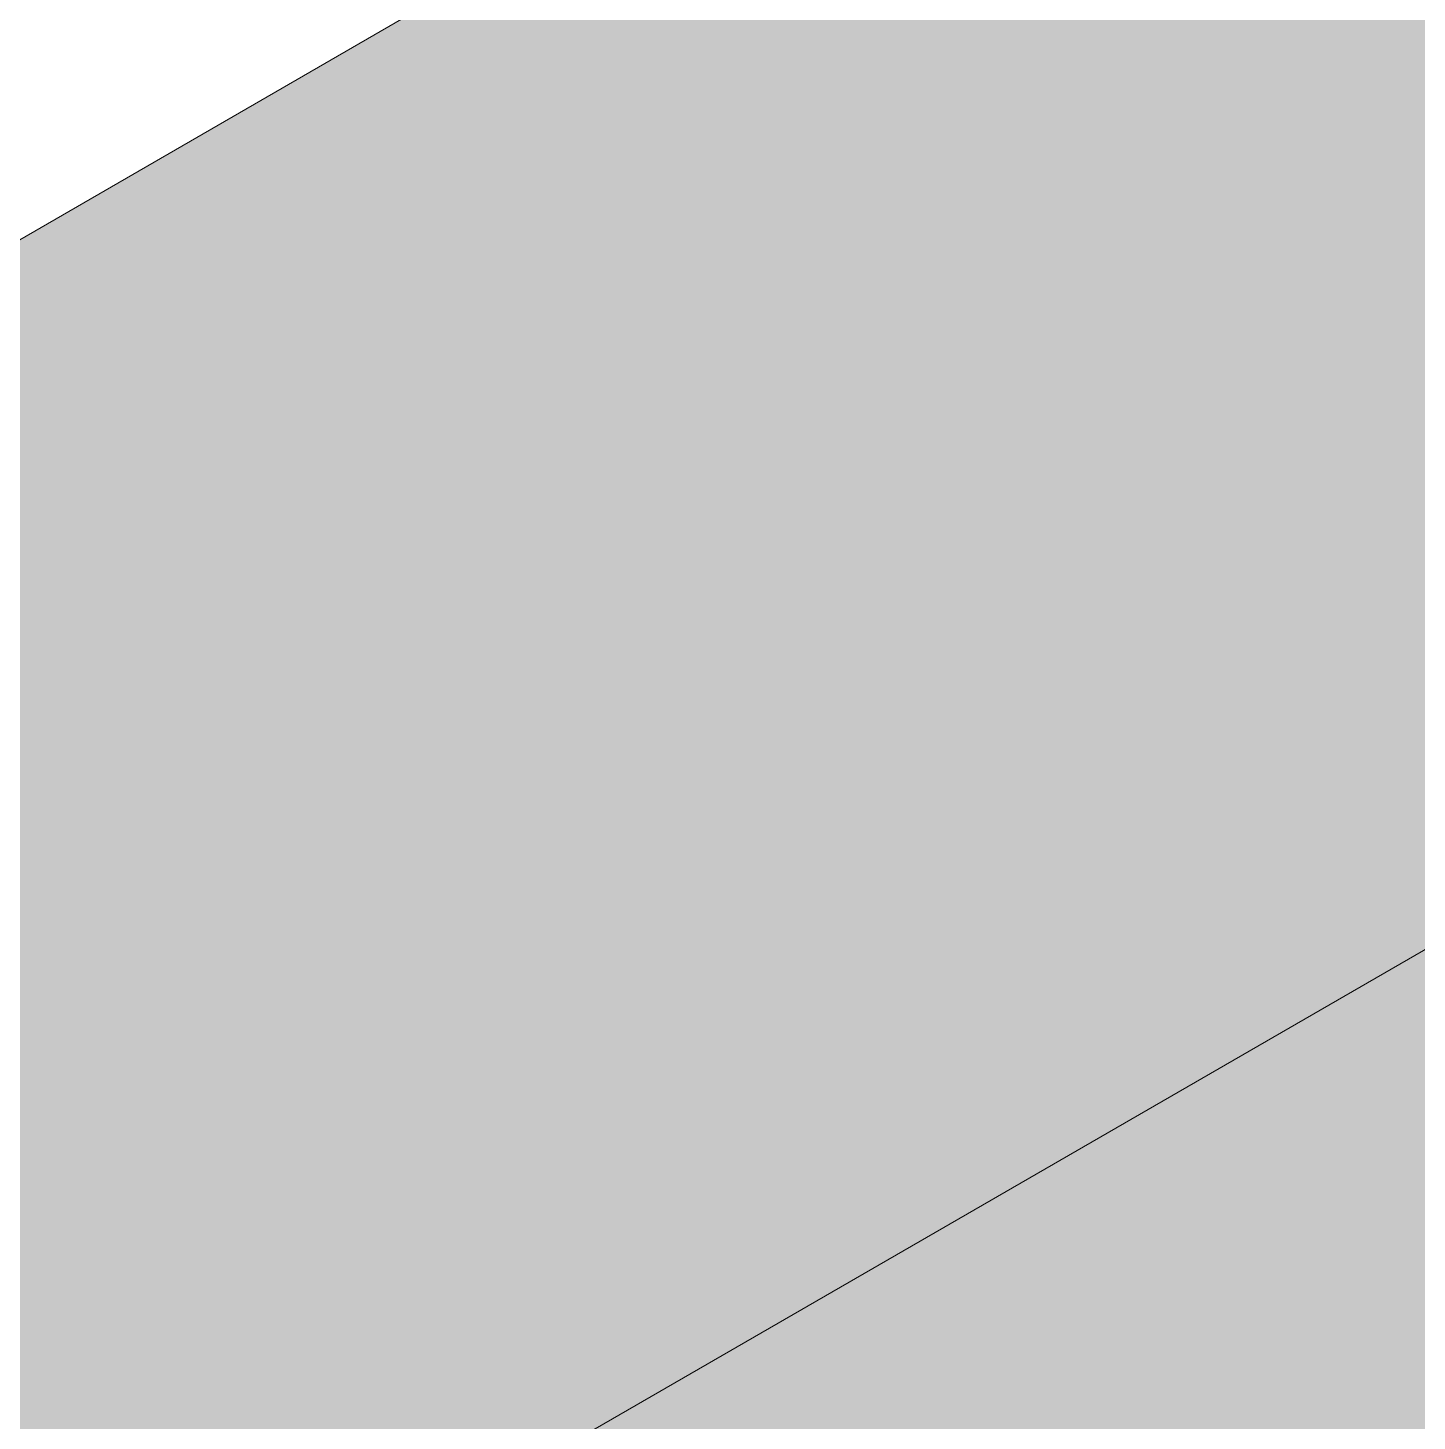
# Model space of a CAD drawing. Header units: inches. Extents: x 224 to 2249, y -2447 to -36.
# Drawn here: x 258.8401 to 258.9161, y -1218.1554 to -1218.0791 of the extents above; entities that cross this region are included whole.
import ezdxf

# ---------------------------------------------------------------- set-up
doc = ezdxf.new("R2010")
doc.units = ezdxf.units.IN
doc.header["$MEASUREMENT"] = 0
doc.layers.add('A-DETL-THIN', color=151, linetype='Continuous', lineweight=9)
doc.layers.add('A-GLAZ-CWMG', color=51, linetype='Continuous', lineweight=13)

# ---------------------------------------------------------------- blocks, each defined once
blk = doc.blocks.new('Rectangular Mullion - 2_5_ x 5_ rectangular-5011689-Level 4 CONSTRUCTION')
at = {"layer": 'A-GLAZ-CWMG', "lineweight": 9}
h = blk.add_hatch(color=7, dxfattribs=at)
h.paths.add_polyline_path([(0, -2.75), (-2.5, -2.75), (-2.5, -2.351606), (-0.477532, -2.708221), (-0.303884, -1.723414), (0, -1.776997), (0, -2.432518)], flags=0)
h.paths.add_polyline_path([(0, -0.76157), (-0.130236, -0.738606), (0, 0), (0, -0.663414)], flags=0)
h.paths.add_polyline_path([(-2.5, 0.218722), (-2.5, 2.75), (-2.053667, 2.75), (-2.248539, 1.644827)], flags=0)
at = {"layer": 'A-GLAZ-CWMG', "color": 8, "lineweight": 20}
blk.add_line((-2.5, 2.75), (0, 2.75), dxfattribs=at)

msp = doc.modelspace()

# ---------------------------------------------------------------- linework, layer by layer
at = {"layer": 'A-DETL-THIN'}
msp.add_line((309.526527, -1188.909886), (256.783164, -1219.361281), dxfattribs=at)

# ---------------------------------------------------------------- block references
at = {"layer": 'A-GLAZ-CWMG', "lineweight": 9, "extrusion": (0, 0, -1), "rotation": 330.0000000000001}
msp.add_blockref('Rectangular Mullion - 2_5_ x 5_ rectangular-5011689-Level 4 CONSTRUCTION', (-258.122114, -1221.68041), dxfattribs=at)

doc.saveas('drawing.dxf')
